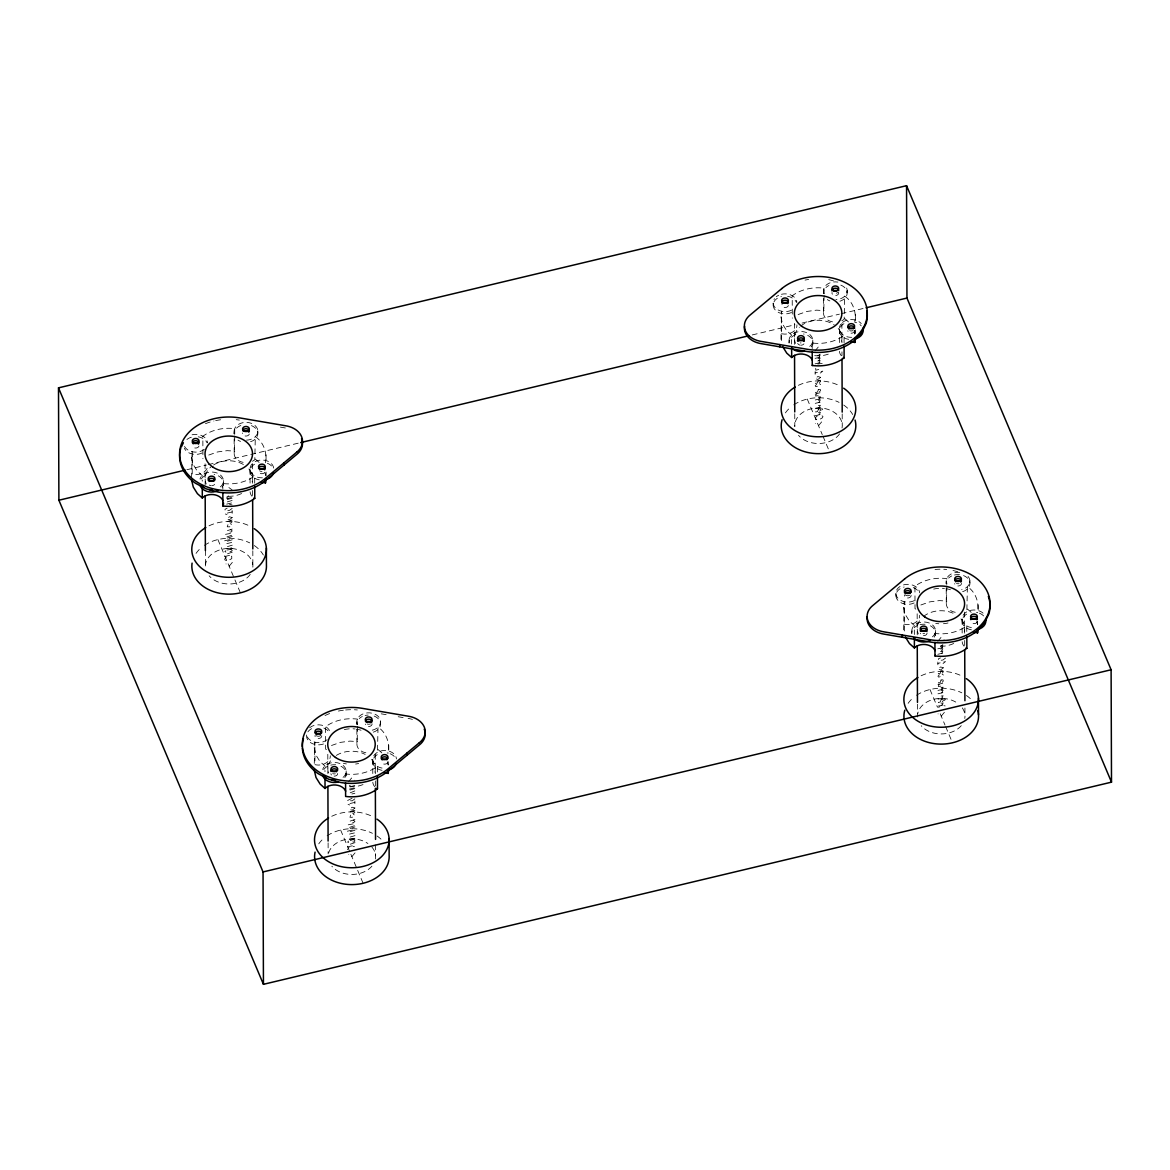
<?xml version="1.0" encoding="UTF-8"?>
<svg xmlns="http://www.w3.org/2000/svg" width="1170" height="1170" viewBox="0 0 1170 1170"><rect width="100%" height="100%" fill="white"/><g stroke="black" fill="none" stroke-linecap="round" stroke-linejoin="round"><path stroke-width="0.75" stroke-dasharray="5 3.75" d="M191.573 478.135L192.158 451.693L192.231 474.157L193.182 474.42A11.875 8.892 -0.2 0 0 207.602 465.324M252.427 461.229A11.875 8.892 -0.2 0 0 254.811 459.722L255.309 436.629C263.835 442.377 267.33 452.907 265.385 462.735M314.277 763.396L314.876 742.146L314.964 764.61L315.9 764.873A11.875 8.892 -0.2 0 0 330.32 755.761M377.53 750.175L378.027 727.082C386.553 732.829 390.049 743.359 388.118 753.188L387.168 752.924M780.931 339.358L781.516 311.191L781.619 342.24M841.8 320.726A11.875 8.892 -0.2 0 0 844.17 319.22L844.667 296.127C853.193 301.875 856.689 312.405 854.744 322.233L856.718 322.759A11.875 8.892 -0.2 0 1 861.252 325.86M903.664 629.811L904.249 601.643L904.337 632.678M966.888 609.672L967.385 586.579C975.926 592.327 979.422 602.857 977.476 612.685L976.526 612.436M818.386 380.338L817.479 382.97L815.548 383.394L816.894 380.689M818.415 389.464L817.508 392.096L815.578 392.52L816.923 389.815M818.488 408.944L817.581 411.577L815.651 412.001L816.996 409.295M941.104 670.79L940.197 673.423L938.267 673.847L939.612 671.141M941.133 679.902L940.241 682.549L938.296 682.973L939.656 680.267M941.206 699.397L940.3 702.029L938.369 702.453L939.715 699.748M347.344 849.61L349.084 847.475M234.746 435.957L234.453 451.839A11.875 8.892 -0.2 0 0 243.492 462.428M222.11 487.247L223.163 485.053A11.875 8.892 -0.2 0 0 214.139 474.479M357.464 726.409L357.172 742.292A11.875 8.892 -0.2 0 0 369.296 753.07M344.843 777.684L345.896 775.505A11.875 8.892 -0.2 0 0 339.768 765.706M824.104 295.454L823.812 311.337A11.875 8.892 -0.2 0 0 832.85 321.925M811.468 346.744L812.536 344.55A11.875 8.892 -0.2 0 0 803.497 333.976M946.837 585.907L946.545 601.789A11.875 8.892 -0.2 0 0 958.654 612.568M934.201 637.197L935.254 635.003A11.875 8.892 -0.2 0 0 929.141 625.204M815.753 368.301L815.753 370.217L822.232 368.638M945.521 658.066L942.903 660.012L938.486 660.655L938.486 658.754L940.49 657.949M232.143 508.409L229.495 510.369L225.049 510.997L225.049 509.228L227.097 508.306M354.861 798.861L352.228 800.821L347.197 800.704L352.214 798.189M348.484 781.809L351.6 778.006L354.802 780.302M821.632 421.902L818.517 425.704L815.314 423.408M944.365 712.354L941.236 716.157L938.047 713.861M232.333 562.39L229.159 566.207L226 563.896M355.051 852.842L351.877 856.659L348.733 854.349M815.066 350.868L818.24 347.051M816.368 393.822L815.548 396.045L820.536 395.387M937.784 641.321L940.958 637.504L944.117 639.814M939.1 684.274L938.267 686.497L943.254 685.839M201.05 479.071L202.82 477.17A11.875 8.892 -0.2 0 1 207.997 474.684M323.768 769.524L325.538 767.622A11.875 8.892 -0.2 0 1 327.922 766.131M820.287 373.084L822.817 371.124L815.139 372.952M943.02 663.536L945.535 661.562L937.872 663.39M225.927 550.631L224.815 551.64L225.927 552.079M348.645 841.084L347.548 842.093L348.66 842.532M819.073 357.42L820.126 355.08L815.081 356.016M819.088 362.89L820.155 360.55L815.095 361.501M941.806 647.873L942.859 645.518L937.813 646.469M941.821 653.343L942.874 651.003L937.828 651.953M821.632 410.07L822.744 409.091L821.632 408.622M944.351 700.508L945.462 699.543L944.351 699.075M226.366 557.022L224.625 559.158L225.181 560.196L228.399 560.488L231.762 558.631L231.748 556.262L230.314 555.984M818.781 355.139L820.141 354.188M818.81 360.623L820.141 358.21L815.095 359.19M941.514 645.591L942.859 644.641M941.528 651.076L942.874 648.663L937.813 649.642M817.274 416.052L815.856 417.017L815.856 419.386L819.234 419.635L822.437 417.822L822.993 416.505L821.238 415.218M938.574 707.47L940.007 706.504M818.942 402.465L820.375 399.877L815.241 400.798M818.971 407.862L820.404 405.273L815.256 406.195M941.674 692.918L943.108 690.329L937.96 691.251M941.689 698.314L943.122 695.726L937.974 696.647M818.942 399.102L820.448 396.732L815.227 397.464M819 414.823L820.492 412.454L815.285 413.185M941.66 689.554L943.166 687.185L937.945 687.916M941.718 705.276L943.225 702.892L938.004 703.638M819.453 382.648L820.565 381.508L820.199 380.206L815.168 380.952M819.483 391.774L820.594 390.634L820.228 389.332L815.212 390.078M819.556 411.255L820.667 410.114L820.287 408.813L815.271 409.558M942.172 673.101L943.298 671.96L942.918 670.659L937.901 671.404M942.201 682.227L943.327 681.086L942.947 679.785L937.931 680.53M942.274 701.707L943.4 700.567L943.02 699.265L938.004 700.011M227.989 524.657L227.214 526.792L229.51 526.866L232.201 524.774L230.651 523.926M350.722 815.11L349.932 817.245L352.228 817.318L354.919 815.227L353.369 814.379M225.517 534.354L232.23 533.081M348.236 824.806L354.949 823.534M816.733 384.213L815.183 385.808L815.899 386.685L820.17 385.427L820.609 384.491L819.38 383.687M939.452 674.666L937.916 676.245L938.618 677.137L942.903 675.88L943.342 674.944L942.113 674.125M228.399 495.89L226.644 497.206L228.121 498.303M232.113 500.482L227.068 501.945L226.892 503.275L228.135 503.773M232.172 519.948L227.155 521.586L226.79 523.063L227.916 523.663M232.201 529.059L227.185 530.712L226.819 532.189L227.945 532.789M232.274 548.54L227.258 550.192L226.892 551.67L228.018 552.269M354.817 785.45L349.771 786.913L349.596 788.244L350.839 788.741M354.832 790.935L349.391 793.128L350.868 794.225L354.846 793.275M354.905 810.386L349.888 812.038L349.523 813.516L350.649 814.115M354.934 819.512L349.918 821.164L349.552 822.627L350.678 823.241M355.007 838.992L349.976 840.645L349.611 842.122L350.737 842.722M208.772 455.042L217.591 451.942L227.185 450.655L234.79 451.137M798.13 314.54L806.964 311.439L816.543 310.152L824.163 310.635M331.505 745.495L340.324 742.394L349.918 741.107L357.523 741.575M920.863 604.992L929.682 601.892L939.276 600.605L946.881 601.087M186.907 469.711L206.461 465.046M208.231 464.622L300.69 442.582M752.281 334.927L794.956 324.763M802.064 323.066L839.402 314.16M841.171 313.736L864.294 308.222M226.644 498.654L232.099 497.352M815.095 358.371L820.55 357.069M232.099 498.171L227.053 499.605L227.053 501.067L228.413 501.36M226.658 504.138L232.128 502.822M815.11 363.841L820.58 362.539M817.757 364.031L822.203 363.417M232.157 511.933L224.479 513.762L227.009 514.507M815.212 394.1L821.925 392.184M226.936 536.898L231.909 535.187L231.075 533.359M232.245 536.445L227.024 538.2L226.688 539.004L228.545 539.853M224.64 540.774L232.245 538.96M815.241 399.979L822.846 398.166M232.245 539.779L227.112 541.315L226.848 542.236L228.559 543.216M226.819 543.626L232.26 542.339M815.241 403.358L820.696 402.056M232.274 545.176L227.126 546.697L226.878 547.618L228.574 548.613M226.834 549.022L232.274 547.721M815.271 408.74L820.711 407.452M232.289 552.167L227.082 553.922L226.746 554.726L228.589 555.574M224.698 556.496L232.303 554.682M815.285 415.701L822.905 413.887M349.362 789.106L354.832 787.805M937.813 648.823L943.283 647.507M354.832 788.624L349.786 790.057L349.771 791.52L351.132 791.812M937.828 654.293L943.298 652.992M354.876 802.371L347.212 804.199L349.728 804.96M937.945 684.552L944.643 682.622M349.654 827.351L354.642 825.64L353.793 823.797M354.963 826.897L349.757 828.653L349.42 829.457L351.263 830.305M347.358 831.226L354.978 829.413M937.96 690.432L945.565 688.618M354.978 830.232L349.83 831.768L349.581 832.674L351.278 833.669M349.537 834.078L354.978 832.791M937.974 693.81L943.415 692.508M354.993 835.629L349.859 837.15L349.596 838.071L351.307 839.066M349.567 839.475L355.007 838.173M937.989 699.192L943.429 697.905M355.022 842.619L349.801 844.36L349.464 845.179L351.322 846.012M347.417 846.948L355.022 845.135M938.018 706.153L945.623 704.34M229.481 504.285L232.128 504.957M280.405 427.123L285.363 427.971M381.215 713.832L386.436 714.724M398.18 716.727L404.776 717.853M353.048 846.422L354.481 846.714M351.117 786.328L349.362 785.45M943.956 705.671L945.155 705.934M828.726 279.601L836.36 281.663M781.589 333.655L782.54 333.918A11.875 8.892 -0.2 0 0 796.96 324.821M952.98 570.463L960.614 572.525A11.875 8.892 -0.2 0 0 947.524 577.132L946.457 579.311A11.875 8.892 -0.2 0 0 946.735 583.918M904.322 624.107L905.273 624.37A11.875 8.892 -0.2 0 0 919.678 615.274M230.461 520.489L232.186 521.761L230.914 523.048L229.466 522.756L228.969 520.84M230.49 529.615L232.216 530.887L230.943 532.174L229.495 531.882L228.998 529.966M230.563 549.096L232.289 550.368L231.002 551.655L229.569 551.362L229.071 549.447M353.179 810.942L354.919 812.214L353.632 813.501L352.185 813.208L351.687 811.293M353.208 820.068L354.949 821.34L353.662 822.627L352.228 822.334L351.731 820.419M353.281 839.548L355.007 840.82L353.735 842.107L352.287 841.815L351.79 839.899M913.229 587.559L915.774 588.876A11.875 8.892 -0.2 0 1 919.079 592.751M915.832 609.102L915.013 608.678L914.94 586.199C924.007 579.559 935.751 577.249 946.808 578.609L946.822 584.225M323.871 728.062L326.401 729.378A11.875 8.892 -0.2 0 1 329.706 733.254M326.474 749.604L325.655 749.18L325.567 726.702C334.649 720.047 346.393 717.751 357.45 719.111L357.464 724.727M228.881 487.554L232.07 489.85M844.74 318.606L849.654 322.978M967.473 609.058L972.387 613.431M255.382 459.108L260.296 463.481M378.1 749.56L383.014 753.933M807.271 399.087L822.261 434.582M822.949 436.191L829.764 452.337M929.989 689.539L937.492 707.28M940.212 713.744L944.994 725.034M945.667 726.643L952.482 742.789M217.898 539.589L234.263 578.316M234.951 579.925L240.406 592.839M340.631 830.042L350.166 852.623M350.854 854.246L356.996 868.769M357.669 870.378L363.124 883.292M976.848 621.475L977.52 624.341M854.115 331.022L854.802 333.889M903.576 607.332L905.287 614.513L909.412 621.124L914.326 625.497L914.355 634.476M780.858 316.894L782.554 324.061L786.679 330.671L791.593 335.044L791.622 344.024M387.489 761.962L388.162 764.844M265.093 472.958L265.78 475.824M314.218 747.835L315.915 755.016L320.039 761.626L324.953 765.999L324.982 771.615M191.5 457.382L193.196 464.563L197.32 471.174L202.234 475.546L202.249 481.162M978.12 604.744L978.164 613.387M977.506 621.109L977.52 624.487M969.915 580.803L969.915 583.055M966.8 631.493L966.771 625.877C957.703 632.517 945.96 634.827 934.903 633.467L934.918 635.719M964.592 612.129L964.665 633.16M964.694 640.473L964.709 645.942M964.928 708.025L964.957 715.338M962.106 619.281L962.164 635.017M946.194 581.622L946.208 583.874A11.875 8.892 -0.2 0 1 946.471 581.563L947.524 579.384A11.875 8.892 -0.2 0 1 951.678 575.976M946.223 588.934L946.267 604.1M937.857 662.03L937.872 664.75M935.517 630.44L935.547 637.752M917.163 613.782L917.236 634.813M917.47 704.208L917.514 713.334M911.796 631.273L911.81 633.526A11.875 8.892 -0.2 0 1 913.126 629.021L914.911 627.12A11.875 8.892 -0.2 0 1 917.28 625.628M895.884 593.629L895.898 595.866M855.402 314.291L855.431 321.209M855.46 329.852L855.475 333.304M854.773 330.657L854.787 334.035M847.182 290.35L847.197 292.602M844.082 342.722L844.053 335.424C834.985 342.079 823.241 344.375 812.185 343.015L812.199 348.631M841.873 323.403L841.947 342.708M841.976 351.848L841.99 355.49M842.195 413.931L842.239 424.885M839.373 328.828L839.431 342.883M824.104 293.772L824.075 288.156C813.018 286.796 801.289 289.107 792.207 295.761L792.295 318.225M823.475 291.184L823.475 293.421A11.875 8.892 -0.2 0 1 823.738 291.111L824.806 288.931A11.875 8.892 -0.2 0 1 828.945 285.524M823.49 298.482L823.548 313.648M815.139 371.577L815.139 374.312M812.784 340.002L812.814 347.3M794.43 323.329L794.503 344.36M794.752 413.756L794.796 426.538A23.736 17.784 -0.2 0 1 819.526 407.935A23.736 17.784 -0.2 0 1 842.049 427.986M789.077 340.821L789.077 343.073A11.875 8.892 -0.2 0 1 790.408 338.569L792.178 336.667A11.875 8.892 -0.2 0 1 797.355 334.181M773.165 303.176L773.165 305.414M388.762 745.231L388.791 753.875M388.147 761.611L388.147 764.99M380.557 721.305L380.557 723.543M377.427 771.995L377.413 766.365C368.345 773.019 356.601 775.33 345.545 773.97L345.545 776.222M375.248 754.357L375.307 773.662M375.336 780.96L375.351 786.445M375.555 844.872L375.599 855.826M372.747 759.783L372.791 775.52M356.835 722.124L356.835 724.376A11.875 8.892 -0.2 0 1 357.113 722.066L358.166 719.886A11.875 8.892 -0.2 0 1 362.32 716.479M356.865 729.436L356.908 744.603M354.876 801.011L354.876 803.731M346.159 770.942L346.174 778.255M327.805 754.284L327.863 773.487M328.112 842.883L328.141 853.837M266.043 454.794L266.058 461.697M266.102 472.08L266.116 475.532M257.824 430.853L257.839 433.105M254.709 483.225L254.694 475.927C245.612 482.566 233.868 484.877 222.812 483.517L222.841 489.133M252.515 463.905L252.588 483.21M252.603 490.522L252.632 495.992M252.822 550.778L252.866 565.388M250.014 469.331L250.073 483.371M234.731 434.275L234.717 428.659C223.66 427.299 211.916 429.609 202.849 436.249L202.922 458.728M234.102 431.672L234.117 433.924A11.875 8.892 -0.2 0 1 234.38 431.613L235.433 429.434A11.875 8.892 -0.2 0 1 242.395 425.046M234.132 438.984L234.19 454.15M232.143 510.559L232.157 513.294M223.426 480.49L223.455 487.802M205.072 463.832L205.145 484.863M205.379 550.602L205.437 567.04A23.736 17.784 -0.2 0 1 230.168 548.438A23.736 17.784 -0.2 0 1 252.691 568.488M839.577 433.88A23.736 17.784 -0.2 0 1 798.496 435.313M828.258 354.159A23.736 17.784 -0.2 0 1 814.612 355.636M795.571 343.453A23.736 17.784 -0.2 0 1 799.359 327.278M800.689 326.079A23.736 17.784 -0.2 0 1 834.239 324.909M838.217 328.463A23.736 17.784 -0.2 0 1 841.391 341.859M785.406 412.878A37.308 27.948 -0.2 0 1 790.993 406.897M793.772 404.835A37.308 27.948 -0.2 0 1 839.08 402.363M843.702 405.054A37.308 27.948 -0.2 0 1 852.711 414.502M798.379 385.325A37.308 27.948 -0.2 0 1 839.022 385.5M805.048 280.098A49.184 36.84 -0.2 0 1 808.645 279.454M841.303 355.695A11.875 8.892 -0.2 0 1 839.46 351.307M791.403 310.24A11.875 8.892 -0.2 0 1 782.467 311.439L779.556 310.65A11.875 8.892 -0.2 0 1 774.481 298.672M776.266 296.77A11.875 8.892 -0.2 0 1 778.635 295.279M781.443 294.284A11.875 8.892 -0.2 0 1 790.496 294.855L793.041 296.185A11.875 8.892 -0.2 0 1 796.887 302.343M791.417 312.492A11.875 8.892 -0.2 0 1 782.467 313.692L779.556 312.902A11.875 8.892 -0.2 0 1 773.209 304.258A11.875 8.892 -0.2 0 1 781.458 296.536M787.585 296.317A11.875 8.892 -0.2 0 1 790.496 297.107L793.041 298.438A11.875 8.892 -0.2 0 1 796.346 302.299M846.641 288.069A11.875 8.892 -0.2 0 1 845.866 294.84L844.082 296.756A11.875 8.892 -0.2 0 1 835.863 299.652M824.016 293.465A11.875 8.892 -0.2 0 1 823.738 288.858L824.792 286.679A11.875 8.892 -0.2 0 1 837.881 282.072M840.806 285.114A11.875 8.892 -0.2 0 1 845.866 297.092L844.096 298.993A11.875 8.892 -0.2 0 1 838.919 301.48M829.866 300.909A11.875 8.892 -0.2 0 1 827.322 299.578M851.76 337.296A11.875 8.892 -0.2 0 1 845.764 336.317L843.219 334.986A11.875 8.892 -0.2 0 1 840.703 324.339M842.473 322.423A11.875 8.892 -0.2 0 1 853.793 319.732L856.703 320.522A11.875 8.892 -0.2 0 1 861.252 323.622M848.689 339.344A11.875 8.892 -0.2 0 1 845.778 338.569L843.234 337.238A11.875 8.892 -0.2 0 1 844.857 323.183M809.684 346.393A11.875 8.892 -0.2 0 0 811.468 344.492L812.521 342.313A11.875 8.892 -0.2 0 0 806.408 332.514A11.875 8.892 -0.2 0 0 792.178 334.415L790.394 336.331A11.875 8.892 -0.2 0 0 789.618 343.102M837.837 292.471A3.393 2.545 -0.2 0 1 836.345 293.187M838.568 292.237A3.393 2.545 -0.2 0 1 835.482 295.542A3.393 2.545 -0.2 0 1 832.031 292.471M853.062 330.554A3.393 2.545 -0.2 0 1 849.669 330.671M854.641 330.54A3.393 2.545 -0.2 0 1 851.394 333.201A3.393 2.545 -0.2 0 1 847.855 330.788M801.084 342.942A3.393 2.545 -0.2 0 1 800.207 342.898M803.951 343.819A3.393 2.545 -0.2 0 1 801.084 345.194M800.207 345.135A3.393 2.545 -0.2 0 1 797.706 343.424M788.346 305.545A3.393 2.545 -0.2 0 1 785.187 307.534A3.393 2.545 -0.2 0 1 781.794 305.779M961.272 725.663A23.736 17.784 -0.2 0 1 921.229 725.751M917.514 716.991A23.736 17.784 -0.2 0 1 931.188 700.069A23.736 17.784 -0.2 0 1 957.265 703.009M962.281 707.894A23.736 17.784 -0.2 0 1 964.782 718.438M953.711 643.485A23.736 17.784 -0.2 0 1 937.331 646.089M918.304 633.906A23.736 17.784 -0.2 0 1 919.869 620.349M923.422 616.531A23.736 17.784 -0.2 0 1 954.53 613.914M960.95 618.915A23.736 17.784 -0.2 0 1 964.124 632.312M908.125 703.331A37.308 27.948 -0.2 0 1 913.711 697.349M916.49 695.287A37.308 27.948 -0.2 0 1 961.798 692.816M966.42 695.506A37.308 27.948 -0.2 0 1 972.694 701.079M921.112 675.777A37.308 27.948 -0.2 0 1 961.74 675.953M935.02 569.468A49.184 36.84 -0.2 0 1 946.706 569.454M964.036 646.147A11.875 8.892 -0.2 0 1 962.179 641.76M914.136 600.693A11.875 8.892 -0.2 0 1 905.185 601.892L902.275 601.102A11.875 8.892 -0.2 0 1 897.214 589.124A11.875 8.892 -0.2 0 1 913.214 585.307L915.759 586.638A11.875 8.892 -0.2 0 1 919.605 592.795M914.136 602.945A11.875 8.892 -0.2 0 1 905.2 604.144L902.289 603.354A11.875 8.892 -0.2 0 1 895.928 594.711A11.875 8.892 -0.2 0 1 904.176 586.989M968.058 576.415A11.875 8.892 -0.2 0 1 968.584 585.292L966.815 587.208A11.875 8.892 -0.2 0 1 961.638 589.68M963.539 575.567A11.875 8.892 -0.2 0 1 968.599 587.545L966.815 589.446A11.875 8.892 -0.2 0 1 961.638 591.932M954.486 574.996A11.875 8.892 -0.2 0 1 960.614 574.777M971.407 627.559A11.875 8.892 -0.2 0 1 968.497 626.769L965.952 625.438A11.875 8.892 -0.2 0 1 963.422 614.791A11.875 8.892 -0.2 0 1 976.526 610.184L979.436 610.974A11.875 8.892 -0.2 0 1 983.97 614.074M971.407 629.796A11.875 8.892 -0.2 0 1 968.497 629.007L965.952 627.69A11.875 8.892 -0.2 0 1 967.59 613.636M979.436 613.212A11.875 8.892 -0.2 0 1 983.97 616.312M932.417 636.846A11.875 8.892 -0.2 0 0 934.186 634.944L935.254 632.765A11.875 8.892 -0.2 0 0 929.126 622.966A11.875 8.892 -0.2 0 0 914.896 624.868L913.126 626.784A11.875 8.892 -0.2 0 0 912.337 633.555M920.088 624.634A11.875 8.892 -0.2 0 1 926.231 624.429M959.078 583.64A3.393 2.545 -0.2 0 1 956.49 583.479M961.447 583.347A3.393 2.545 -0.2 0 1 958.215 585.995A3.393 2.545 -0.2 0 1 954.676 583.581M977.286 621.665A3.393 2.545 -0.2 0 1 973.674 623.654A3.393 2.545 -0.2 0 1 970.588 621.241M924.68 633.277A3.393 2.545 -0.2 0 1 922.925 633.336M927.049 632.985A3.393 2.545 -0.2 0 1 923.817 635.646A3.393 2.545 -0.2 0 1 920.278 633.233M909.573 595.34A3.393 2.545 -0.2 0 1 905.463 595.091M911.137 595.34A3.393 2.545 -0.2 0 1 907.467 597.987A3.393 2.545 -0.2 0 1 904.439 594.916M948.007 622.981A23.736 17.784 -0.2 0 1 943.459 623.712M938.808 623.756A23.736 17.784 -0.2 0 1 935.737 623.405M933.689 589.095A23.736 17.784 -0.2 0 1 944.453 588.452M945.974 588.671A23.736 17.784 -0.2 0 1 950.406 589.738M250.219 574.368A23.736 17.784 -0.2 0 1 209.137 575.801M241.62 493.535A23.736 17.784 -0.2 0 1 225.254 496.138M206.212 483.956A23.736 17.784 -0.2 0 1 211.331 466.581M213.569 464.973A23.736 17.784 -0.2 0 1 244.866 465.411M248.859 468.965A23.736 17.784 -0.2 0 1 252.033 482.362M196.048 553.381A37.308 27.948 -0.2 0 1 201.62 547.384M204.399 545.337A37.308 27.948 -0.2 0 1 249.707 542.865M254.329 545.556A37.308 27.948 -0.2 0 1 263.352 554.99M209.02 525.827A37.308 27.948 -0.2 0 1 249.649 526.003M205.467 423.686A49.184 36.84 -0.2 0 1 213.934 420.995M215.689 420.6A49.184 36.84 -0.2 0 1 221.101 419.723M236.223 419.664A49.184 36.84 -0.2 0 1 239.367 420.103M251.945 496.197A11.875 8.892 -0.2 0 1 250.102 491.809M262.402 477.799A11.875 8.892 -0.2 0 1 256.405 476.819L253.861 475.488A11.875 8.892 -0.2 0 1 251.345 464.841A11.875 8.892 -0.2 0 1 264.435 460.234L267.345 461.024A11.875 8.892 -0.2 0 1 273.736 468.497M259.33 479.846A11.875 8.892 -0.2 0 1 256.405 479.056L253.875 477.74A11.875 8.892 -0.2 0 1 255.499 463.686M267.36 463.261A11.875 8.892 -0.2 0 1 273.21 468.468M220.326 486.895A11.875 8.892 -0.2 0 0 222.11 484.994L223.163 482.815A11.875 8.892 -0.2 0 0 217.05 473.016A11.875 8.892 -0.2 0 0 202.805 474.918L201.035 476.834A11.875 8.892 -0.2 0 0 199.982 479.013M204.414 449.251A11.875 8.892 -0.2 0 1 193.108 451.942L190.183 451.152A11.875 8.892 -0.2 0 1 184.348 445.96M192.085 434.787A11.875 8.892 -0.2 0 1 201.138 435.357L203.668 436.688A11.875 8.892 -0.2 0 1 207.514 442.845M202.059 452.995A11.875 8.892 -0.2 0 1 193.108 454.194L190.198 453.404A11.875 8.892 -0.2 0 1 184.348 448.198M186.907 439.51A11.875 8.892 -0.2 0 1 192.085 437.039M198.227 436.82A11.875 8.892 -0.2 0 1 201.138 437.609L203.682 438.925A11.875 8.892 -0.2 0 1 206.988 442.801M246.49 440.139A11.875 8.892 -0.2 0 0 254.724 437.258L256.508 435.342A11.875 8.892 -0.2 0 0 251.433 423.365A11.875 8.892 -0.2 0 0 235.433 427.182L234.38 429.361A11.875 8.892 -0.2 0 0 234.643 433.968M251.448 425.617A11.875 8.892 -0.2 0 1 256.508 437.595L254.738 439.496A11.875 8.892 -0.2 0 1 249.561 441.982M240.508 441.412A11.875 8.892 -0.2 0 1 237.963 440.081M214.593 484.322A3.393 2.545 -0.2 0 1 211.726 485.696M210.849 485.638A3.393 2.545 -0.2 0 1 209.284 485.038M198.973 446.048A3.393 2.545 -0.2 0 1 195.814 448.037A3.393 2.545 -0.2 0 1 192.436 446.282M249.283 434.055A3.393 2.545 -0.2 0 1 245.247 436A3.393 2.545 -0.2 0 1 242.658 432.973M262.022 471.452A3.393 2.545 -0.2 0 1 259.594 470.793M264.888 472.329A3.393 2.545 -0.2 0 1 260.72 473.558A3.393 2.545 -0.2 0 1 258.57 470.618M371.914 866.166A23.736 17.784 -0.2 0 1 331.87 866.253M328.697 852.857A23.736 17.784 -0.2 0 1 367.906 843.511M371.885 847.065A23.736 17.784 -0.2 0 1 375.424 858.941M363.022 784.573A23.736 17.784 -0.2 0 1 347.973 786.591M328.404 772.917A23.736 17.784 -0.2 0 1 330.496 760.851M336.302 755.425A23.736 17.784 -0.2 0 1 365.172 754.416M371.577 759.418A23.736 17.784 -0.2 0 1 374.751 772.814M318.767 843.833A37.308 27.948 -0.2 0 1 324.353 837.837M327.132 835.789A37.308 27.948 -0.2 0 1 372.44 833.318M377.062 836.009A37.308 27.948 -0.2 0 1 382.239 840.367M331.739 816.28A37.308 27.948 -0.2 0 1 372.382 816.455M327.147 739.689A11.875 8.892 -0.2 0 1 315.827 742.394L312.916 741.604A11.875 8.892 -0.2 0 1 306.525 734.116L306.54 736.369A11.875 8.892 -0.2 0 0 312.916 743.857L315.827 744.646A11.875 8.892 -0.2 0 0 324.777 743.447M309.626 727.725A11.875 8.892 -0.2 0 1 323.856 725.809L326.401 727.14A11.875 8.892 -0.2 0 1 329.706 731.016M325.026 715.528A49.184 36.84 -0.2 0 1 329.838 713.495M338.423 711.053A49.184 36.84 -0.2 0 1 343.819 710.161M345.647 709.971A49.184 36.84 -0.2 0 1 357.347 709.956M408.081 718.424A21.192 15.883 -0.2 0 1 412.425 719.418M374.678 786.635A11.875 8.892 -0.2 0 1 372.82 782.262M382.049 768.061A11.875 8.892 -0.2 0 1 379.124 767.271L376.594 765.941A11.875 8.892 -0.2 0 1 374.064 755.293A11.875 8.892 -0.2 0 1 387.168 750.687L390.078 751.476A11.875 8.892 -0.2 0 1 396.454 758.95M382.049 770.299A11.875 8.892 -0.2 0 1 379.138 769.509L376.594 768.193A11.875 8.892 -0.2 0 1 378.217 754.138M390.078 753.714A11.875 8.892 -0.2 0 1 395.928 758.92M343.059 777.348A11.875 8.892 -0.2 0 0 344.828 775.447L345.881 773.268A11.875 8.892 -0.2 0 0 339.768 763.469A11.875 8.892 -0.2 0 0 325.538 765.37L323.754 767.286A11.875 8.892 -0.2 0 0 322.701 769.465M330.73 765.136A11.875 8.892 -0.2 0 1 336.858 764.917M307.856 731.879A11.875 8.892 -0.2 0 1 314.818 727.491M372.265 730.182A11.875 8.892 -0.2 0 0 377.457 727.696L379.226 725.795A11.875 8.892 -0.2 0 0 374.166 713.817A11.875 8.892 -0.2 0 0 358.152 717.634L357.099 719.813A11.875 8.892 -0.2 0 0 357.377 724.42M374.166 716.069A11.875 8.892 -0.2 0 1 379.241 728.047L377.457 729.948A11.875 8.892 -0.2 0 1 372.279 732.435M365.113 715.499A11.875 8.892 -0.2 0 1 368.17 715.075M335.322 773.779A3.393 2.545 -0.2 0 1 332.733 773.619M337.691 773.487A3.393 2.545 -0.2 0 1 333.567 776.09M331.446 774.979A3.393 2.545 -0.2 0 1 330.92 773.721M320.887 735.418A3.393 2.545 -0.2 0 1 316.09 735.594M321.779 735.842A3.393 2.545 -0.2 0 1 318.094 738.489A3.393 2.545 -0.2 0 1 315.081 735.418M370.51 723.85A3.393 2.545 -0.2 0 1 367.131 723.967M372.089 723.85A3.393 2.545 -0.2 0 1 368.857 726.497A3.393 2.545 -0.2 0 1 365.318 724.084M387.928 762.153A3.393 2.545 -0.2 0 1 384.316 764.142A3.393 2.545 -0.2 0 1 381.215 761.729M358.649 763.483A23.736 17.784 -0.2 0 1 355.636 764.039M346.378 763.908A23.736 17.784 -0.2 0 1 343.395 763.264M344.331 729.597A23.736 17.784 -0.2 0 1 355.095 728.954M356.616 729.173A23.736 17.784 -0.2 0 1 361.047 730.241M232.172 517.549L229.437 519.772L226.731 518.924L229.422 516.774L232.172 517.549M354.89 808.002L352.155 810.225L349.464 809.377L352.155 807.227L354.89 808.002M820.594 377.354L817.903 379.49L815.154 378.568L817.903 376.491L820.594 377.354M943.327 667.807L940.636 669.942L937.887 669.021L940.621 666.944L943.327 667.807"/><path stroke-width="1.5" d="M261.422 482.508A11.875 8.892 -0.2 0 1 264.508 482.713L265.458 482.961L265.956 478.691M384.155 772.96A11.875 8.892 -0.2 0 1 387.241 773.151L388.191 773.414L388.674 769.143M850.795 342.006A11.875 8.892 -0.2 0 1 853.881 342.21L854.817 342.459L855.314 338.188M973.513 632.458A11.875 8.892 -0.2 0 1 976.599 632.663L977.55 632.911L978.047 628.641M181.409 446.852L183.398 442.728M254.724 486.588L254.767 498.391C245.7 505.045 233.956 507.341 222.9 505.996L223.236 505.279A11.875 8.892 -0.2 0 0 223.514 502.968M844.082 346.101L844.126 357.888C835.058 364.543 823.314 366.839 812.258 365.493L812.609 364.777M966.815 636.553L966.859 648.341C957.777 654.995 946.033 657.291 934.991 655.946L935.327 655.229M191.573 479.861L193.269 487.042L197.394 493.638L202.308 498.01L202.893 497.396A11.875 8.892 -0.2 0 1 222.973 500.687M314.306 770.313L316.002 777.494L320.127 784.09L325.041 788.463L325.611 787.849A11.875 8.892 -0.2 0 1 345.691 791.139M782.642 346.539L786.766 353.15L791.681 357.508L792.251 356.894A11.875 8.892 -0.2 0 1 812.331 360.184M905.361 636.992L909.485 643.588L914.399 647.961L914.969 647.346A11.875 8.892 -0.2 0 1 935.049 650.637M377.457 777.041L377.486 788.843C368.418 795.498 356.674 797.794 345.618 796.448L345.574 782.964M58.5 387.855L906.56 185.679L1111.105 669.766L1111.5 782.145L263.44 984.321L58.895 500.233L58.5 387.855L263.045 871.942L263.44 984.321M58.895 500.233L185.123 470.135M300.69 442.582L748.727 335.775M866.063 307.798L906.955 298.058L906.56 185.679M263.045 871.942L1111.105 669.766M843.307 357.464L844.126 357.888M966.025 647.917L966.859 648.341M253.948 497.967L254.767 498.391M376.667 788.419L377.486 788.843M906.955 298.058L1111.5 782.145M978.456 698.007L978.515 714.855M977.55 632.911L977.535 629.548A11.875 8.892 -0.2 0 0 985.827 620.7M964.723 649.599L964.914 700.728M934.932 642.462L934.991 655.946M917.265 645.767L917.47 702.38M914.37 637.855L914.399 647.961M902.421 635.017L902.436 637.27M854.817 342.459L854.802 339.095A11.875 8.892 -0.2 0 0 863.109 330.247M842.005 359.146L842.195 412.103M812.214 352.009L812.258 365.493M794.547 355.329L794.752 411.928M791.637 347.402L791.681 357.508M779.703 344.565L779.717 346.817M406.853 753.158L406.853 755.41M389.084 838.51L389.142 855.358A37.308 27.948 -0.2 0 1 349.625 884.549A37.308 27.948 -0.2 0 1 315.081 852.126M388.191 773.414L388.177 770.035A11.875 8.892 -0.2 0 0 396.206 763.513M375.365 788.273L375.541 839.402M327.907 786.269L328.097 841.054M324.997 778.357L325.041 788.463M284.12 462.706L284.135 464.958M266.365 548.057L266.424 564.905A37.308 27.948 -0.2 0 1 227.887 594.141A37.308 27.948 -0.2 0 1 192.085 563.121M265.444 479.598L265.458 482.961M252.647 499.648L252.808 548.949M222.856 492.511L222.9 505.996M205.189 495.817L205.379 550.602M202.278 487.905L202.308 498.01M855.065 420.059A37.308 27.948 -0.2 0 1 818.225 453.653A37.308 27.948 -0.2 0 1 782.086 419.737M843.643 388.191A37.308 27.948 -0.2 0 1 844.623 428.732A37.308 27.948 -0.2 0 1 790.54 427.43A37.308 27.948 -0.2 0 1 795.205 387.036M744.544 326.211A21.192 15.883 -0.2 0 0 761.538 343.702L807.534 351.57A49.184 36.84 -0.2 0 0 854.422 340.397L861.778 332.499L866.151 323.461A49.184 36.84 -0.2 0 0 866.882 310.679M859.994 334.401A11.875 8.892 -0.2 0 1 857.625 335.907M863.094 328.01A11.875 8.892 -0.2 0 1 862.831 330.32M831.943 290.877A3.393 2.545 -0.2 0 1 835.175 288.229A3.393 2.545 -0.2 0 1 838.714 290.643M833.508 290.877A3.393 2.545 -0.2 0 1 836.901 290.76M847.928 327.878A3.393 2.545 -0.2 0 1 851.526 325.889A3.393 2.545 -0.2 0 1 854.626 328.302M848.747 328.96A3.393 2.545 -0.2 0 1 853.53 328.785M804.521 351.132A11.875 8.892 -0.2 0 1 792.924 349.23M797.691 341.187A3.393 2.545 -0.2 0 1 800.777 337.867A3.393 2.545 -0.2 0 1 804.243 340.953M798.437 340.953A3.393 2.545 -0.2 0 1 803.805 341.289M781.706 302.211A3.393 2.545 -0.2 0 1 785.319 300.222A3.393 2.545 -0.2 0 1 788.404 302.635M782.013 303.834A3.393 2.545 -0.2 0 1 787.893 303.63M977.798 710.512A37.308 27.948 -0.2 0 1 940.943 744.105A37.308 27.948 -0.2 0 1 904.805 710.19M966.361 678.644A37.308 27.948 -0.2 0 1 967.356 719.184A37.308 27.948 -0.2 0 1 913.258 717.883A37.308 27.948 -0.2 0 1 917.938 677.488M867.262 616.648A21.192 15.883 -0.2 0 0 884.257 634.155L930.252 642.023A49.184 36.84 -0.2 0 0 977.14 630.849L984.496 622.952L988.884 613.899A49.184 36.84 -0.2 0 0 988.343 596.393M954.735 580.671A3.393 2.545 -0.2 0 1 958.347 578.682A3.393 2.545 -0.2 0 1 961.447 581.095M955.554 581.753A3.393 2.545 -0.2 0 1 960.921 582.09M985.827 618.447A11.875 8.892 -0.2 0 1 985.549 620.773M970.734 619.632A3.393 2.545 -0.2 0 1 973.806 616.327A3.393 2.545 -0.2 0 1 977.272 619.413M971.466 619.398A3.393 2.545 -0.2 0 1 976.833 619.749M930.048 640.59A11.875 8.892 -0.2 0 1 913.653 637.913M920.263 630.981A3.393 2.545 -0.2 0 1 923.949 628.334A3.393 2.545 -0.2 0 1 926.962 631.405M921.156 631.39A3.393 2.545 -0.2 0 1 925.953 631.23M904.439 592.663A3.393 2.545 -0.2 0 1 907.598 590.674A3.393 2.545 -0.2 0 1 910.977 592.444M905.258 593.746A3.393 2.545 -0.2 0 1 910.041 593.57M254.27 528.694A37.308 27.948 -0.2 0 1 255.265 569.234A37.308 27.948 -0.2 0 1 201.167 567.933A37.308 27.948 -0.2 0 1 205.847 527.538M301.524 438.735A21.192 15.883 -0.2 0 1 296.595 454.545L265.049 480.899A49.184 36.84 -0.2 0 1 218.161 492.073L206.095 488.811L195.58 483.312A49.184 36.84 -0.2 0 1 180.75 448.227M212.092 489.791A11.875 8.892 -0.2 0 1 209.006 489.601M203.551 487.48A11.875 8.892 -0.2 0 1 201.562 485.711M217.971 490.639A11.875 8.892 -0.2 0 1 200.26 485.857M208.26 480.373A3.393 2.545 -0.2 0 1 211.419 478.369A3.393 2.545 -0.2 0 1 214.797 480.139M209.079 481.44A3.393 2.545 -0.2 0 1 213.861 481.279M192.348 442.713A3.393 2.545 -0.2 0 1 195.96 440.724A3.393 2.545 -0.2 0 1 199.046 443.137M193.167 443.796A3.393 2.545 -0.2 0 1 198.534 444.132M242.658 430.721A3.393 2.545 -0.2 0 1 246.256 428.732A3.393 2.545 -0.2 0 1 249.356 431.145M244.15 431.379A3.393 2.545 -0.2 0 1 248.83 432.139M273.473 473.06A11.875 8.892 -0.2 0 1 265.458 479.641M258.57 468.38A3.393 2.545 -0.2 0 1 262.168 466.391A3.393 2.545 -0.2 0 1 265.268 468.804M259.374 469.448A3.393 2.545 -0.2 0 1 264.742 469.799M377.003 819.146A37.308 27.948 -0.2 0 1 377.998 859.672A37.308 27.948 -0.2 0 1 323.9 858.385A37.308 27.948 -0.2 0 1 328.58 817.991M424.257 729.188A21.192 15.883 -0.2 0 1 419.313 744.997L387.782 771.337A49.184 36.84 -0.2 0 1 340.894 782.525L328.828 779.264L318.298 773.765A49.184 36.84 -0.2 0 1 302.357 748.259M302.313 746.65A49.184 36.84 -0.2 0 1 303.469 738.665M334.825 780.244A11.875 8.892 -0.2 0 1 331.739 780.054M326.284 777.933A11.875 8.892 -0.2 0 1 324.295 776.163M337.881 782.086A11.875 8.892 -0.2 0 1 322.978 776.31M330.905 771.483A3.393 2.545 -0.2 0 1 333.699 768.865A3.393 2.545 -0.2 0 1 337.53 770.591M332.485 771.469A3.393 2.545 -0.2 0 1 336.594 771.732M315.066 733.166A3.393 2.545 -0.2 0 1 318.24 731.177A3.393 2.545 -0.2 0 1 321.618 732.932M315.885 734.248A3.393 2.545 -0.2 0 1 320.682 734.073M365.376 721.173A3.393 2.545 -0.2 0 1 368.989 719.184A3.393 2.545 -0.2 0 1 372.075 721.597M366.195 722.256A3.393 2.545 -0.2 0 1 371.563 722.592M381.288 758.833A3.393 2.545 -0.2 0 1 384.447 756.829A3.393 2.545 -0.2 0 1 387.84 758.599M382.107 759.9A3.393 2.545 -0.2 0 1 386.904 759.74M296.58 452.293L265.049 478.647A49.184 36.84 -0.2 0 1 181.876 465.016A49.184 36.84 -0.2 0 1 239.367 417.851L285.348 425.719A21.192 15.883 -0.2 0 1 301.524 436.498A21.192 15.883 -0.2 0 1 296.58 452.293M781.838 288.537L750.292 314.876A21.192 15.883 -0.2 0 0 745.363 330.686A21.192 15.883 -0.2 0 0 761.524 341.464L807.519 349.318A49.184 36.84 -0.2 0 0 865.01 302.167A49.184 36.84 -0.2 0 0 781.838 288.537M419.313 742.745L387.767 769.099A49.184 36.84 -0.2 0 1 304.595 755.469A49.184 36.84 -0.2 0 1 362.086 708.303L408.081 716.172A21.192 15.883 -0.2 0 1 424.242 726.95A21.192 15.883 -0.2 0 1 419.313 742.745M904.556 578.989L873.025 605.329A21.192 15.883 -0.2 0 0 868.081 621.138A21.192 15.883 -0.2 0 0 884.257 631.902L930.238 639.771A49.184 36.84 -0.2 0 0 987.743 592.605A49.184 36.84 -0.2 0 0 904.556 578.989M802.094 326.488A23.736 17.784 -0.2 0 0 841.303 317.143A23.736 17.784 -0.2 0 0 810.956 296.39A23.736 17.784 -0.2 0 0 802.094 326.488M833.025 290.394A3.393 2.545 -0.2 0 0 838.627 289.063A3.393 2.545 -0.2 0 0 834.298 286.094A3.393 2.545 -0.2 0 0 833.025 290.394M848.937 328.053A3.393 2.545 -0.2 0 0 854.539 326.708A3.393 2.545 -0.2 0 0 850.21 323.754A3.393 2.545 -0.2 0 0 848.937 328.053M798.642 340.046A3.393 2.545 -0.2 0 0 804.229 338.7A3.393 2.545 -0.2 0 0 799.9 335.746A3.393 2.545 -0.2 0 0 798.642 340.046M782.73 302.386A3.393 2.545 -0.2 0 0 788.331 301.056A3.393 2.545 -0.2 0 0 783.988 298.087A3.393 2.545 -0.2 0 0 782.73 302.386M924.827 616.941A23.736 17.784 -0.2 0 0 964.036 607.596A23.736 17.784 -0.2 0 0 933.689 586.843A23.736 17.784 -0.2 0 0 924.827 616.941M955.758 580.846A3.393 2.545 -0.2 0 0 961.36 579.516A3.393 2.545 -0.2 0 0 957.016 576.547A3.393 2.545 -0.2 0 0 955.758 580.846M971.67 618.506A3.393 2.545 -0.2 0 0 977.272 617.16A3.393 2.545 -0.2 0 0 972.928 614.206A3.393 2.545 -0.2 0 0 971.67 618.506M921.36 630.498A3.393 2.545 -0.2 0 0 926.962 629.153A3.393 2.545 -0.2 0 0 922.633 626.199A3.393 2.545 -0.2 0 0 921.36 630.498M905.448 592.839A3.393 2.545 -0.2 0 0 911.05 591.508A3.393 2.545 -0.2 0 0 906.721 588.539A3.393 2.545 -0.2 0 0 905.448 592.839M212.735 466.991A23.736 17.784 -0.2 0 0 251.945 457.645A23.736 17.784 -0.2 0 0 221.598 436.893A23.736 17.784 -0.2 0 0 212.735 466.991M209.269 480.534A3.393 2.545 -0.2 0 0 214.87 479.203A3.393 2.545 -0.2 0 0 210.541 476.248A3.393 2.545 -0.2 0 0 209.269 480.534M193.357 442.889A3.393 2.545 -0.2 0 0 198.958 441.558A3.393 2.545 -0.2 0 0 194.63 438.589A3.393 2.545 -0.2 0 0 193.357 442.889M243.667 430.896A3.393 2.545 -0.2 0 0 249.268 429.565A3.393 2.545 -0.2 0 0 244.939 426.597A3.393 2.545 -0.2 0 0 243.667 430.896M259.579 468.541A3.393 2.545 -0.2 0 0 265.18 467.21A3.393 2.545 -0.2 0 0 260.851 464.256A3.393 2.545 -0.2 0 0 259.579 468.541M335.468 757.443A23.736 17.784 -0.2 0 0 374.663 748.083A23.736 17.784 -0.2 0 0 344.331 727.345A23.736 17.784 -0.2 0 0 335.468 757.443M332.002 770.986A3.393 2.545 -0.2 0 0 337.603 769.655A3.393 2.545 -0.2 0 0 333.26 766.686A3.393 2.545 -0.2 0 0 332.002 770.986M316.09 733.341A3.393 2.545 -0.2 0 0 321.692 732.01A3.393 2.545 -0.2 0 0 317.348 729.042A3.393 2.545 -0.2 0 0 316.09 733.341M366.4 721.349A3.393 2.545 -0.2 0 0 372.002 720.018A3.393 2.545 -0.2 0 0 367.658 717.049A3.393 2.545 -0.2 0 0 366.4 721.349M382.297 758.994A3.393 2.545 -0.2 0 0 387.899 757.663A3.393 2.545 -0.2 0 0 383.57 754.694A3.393 2.545 -0.2 0 0 382.297 758.994"/></g></svg>
